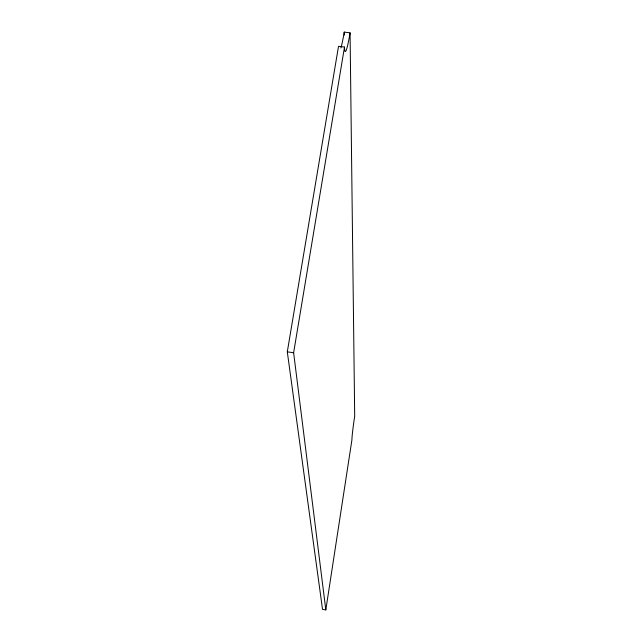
<?xml version="1.0" encoding="UTF-8"?>
<svg xmlns="http://www.w3.org/2000/svg" width="642" height="642" viewBox="0 0 642 642"><rect width="100%" height="100%" fill="white"/><g stroke="black" fill="none" stroke-linecap="round" stroke-linejoin="round"><path stroke-width="0.96" d="M350.067 32.846A37.092 2.817 -83 0 1 344.505 47.067L338.519 46.296L287.303 351.856L322.533 609.41L325.815 609.9L351.928 439.858A19.268 0.819 -81.9 0 1 354.697 416.185L350.067 32.846L344.24 32.1A37.084 2.937 -83 0 1 340.87 47.973M325.815 609.9L293.627 352.739L344.505 47.067M287.303 351.856L293.627 352.739M344.24 32.1L344.297 35.101"/></g></svg>
